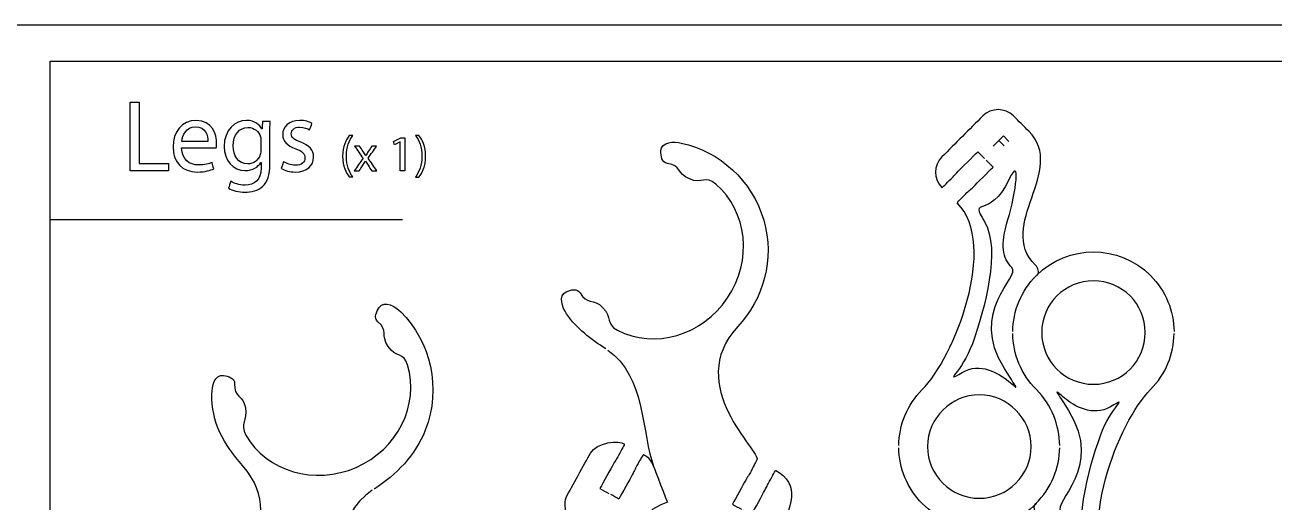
# Model space of a CAD drawing. Extents: x 0 to 620, y 0 to 360.
# Drawn here: x 210.1 to 383, y 294 to 360 of the extents above; entities that cross this region are included whole.
import ezdxf

# ---------------------------------------------------------------- set-up
doc = ezdxf.new("R2010")
doc.units = 0
doc.header["$MEASUREMENT"] = 0
doc.layers.add('DEFAULT', color=7, linetype='CONTINUOUS')

msp = doc.modelspace()

# ---------------------------------------------------------------- linework, layer by layer
at = {"layer": 'DEFAULT', "color": 36}
for points in [[(620, 0), (0, 0), (0, 360), (620, 360)], [(615.33, 5.38), (213.62, 5.38), (213.62, 355), (615.33, 355)], [(224.69, 349.33), (225.92, 349.33), (225.92, 340.85), (229.98, 340.85), (229.98, 339.82), (224.69, 339.82)], [(262.05, 343.83), (262.03, 343.83), (261.24, 343.4), (261.12, 343.87), (262.12, 344.41), (262.65, 344.41), (262.65, 339.82), (262.05, 339.82)]]:
    msp.add_lwpolyline(points, close=True, dxfattribs=at)
at = {"layer": 'DEFAULT', "color": 250}
for points in [[(344.02, 343.22), (345.45, 344.65), (346.22, 343.88)], [(344.82, 344.02), (345.54, 343.29)]]:
    msp.add_lwpolyline(points, dxfattribs=at)
at = {"layer": 'DEFAULT', "color": 36}
msp.add_lwpolyline([(213.62, 333.07), (262.37, 333.07)], dxfattribs=at)
at = {"layer": 'DEFAULT', "color": 1}
for points, knots in [([(350.11, 325.34), (350.52, 325.75), (350.24, 326.43), (349.88, 326.79), (344.4, 332.27), (354.3, 339.97), (348.98, 345.29), (348.27, 346), (347.56, 346.71), (346.85, 347.41), (345.68, 348.58), (343.78, 348.58), (342.61, 347.41), (340.72, 345.53), (338.84, 343.64), (336.95, 341.75), (335.78, 340.58), (335.78, 338.69), (336.95, 337.51), (336.99, 337.48), (337.54, 338.03), (338.22, 338.71), (338.64, 339.13), (338.74, 339.3), (339.43, 339.99), (340.05, 340.61), (341.9, 342.46), (341.9, 342.46), (342.22, 342.14), (342.54, 341.83), (342.86, 341.51)], [0, 0, 0, 0, 1, 1, 1, 2, 2, 2, 10.513566, 10.513566, 10.513566, 11.513566, 11.513566, 11.513566, 34.197551, 34.197551, 34.197551, 35.197551, 35.197551, 35.197551, 36.197551, 36.197551, 36.197551, 37.197551, 37.197551, 37.197551, 38.197551, 38.197551, 38.197551, 42.03007, 42.03007, 42.03007, 42.03007]), ([(290.48, 315.18), (288.43, 316.54), (286.41, 317.97), (285.04, 320.04), (284.49, 320.88), (283.84, 322.57), (285, 323.09), (285.6, 323.35), (286.54, 323.63), (286.92, 322.93), (287.81, 321.27), (288.72, 322.28), (290.07, 320.89), (291.41, 319.51), (290.38, 318.68), (292.07, 317.79), (297.2, 315.08), (303.83, 317.04), (307.31, 322.24), (310.79, 327.41), (310.06, 334.21), (305.69, 338), (304.26, 339.22), (303.81, 337.93), (302.03, 338.71), (300.28, 339.49), (300.88, 340.58), (298.99, 340.83), (298.2, 340.93), (298.07, 341.93), (298.08, 342.58), (298.14, 343.92), (299.97, 343.88), (300.91, 343.67), (306.2, 342.48), (310.7, 338.55), (312.31, 332.98), (313.87, 327.58), (312.27, 322.07), (308.7, 318.24), (301.17, 310.14), (311.96, 300.92), (311.36, 299.83), (311.27, 299.68), (311.02, 299.11), (310.56, 298.27), (310.28, 297.75), (310.13, 297.61), (309.67, 296.76), (309.24, 295.99), (307.98, 293.69), (307.98, 293.69), (308.39, 293.46), (308.8, 293.23), (309.22, 293.01)], [0, 0, 0, 0, 1, 1, 1, 2, 2, 2, 3, 3, 3, 4, 4, 4, 5, 5, 5, 6, 6, 6, 7, 7, 7, 8, 8, 8, 9, 9, 9, 10, 10, 10, 11, 11, 11, 12, 12, 12, 13, 13, 13, 14, 14, 14, 15, 15, 15, 16, 16, 16, 17, 17, 17, 21.019204, 21.019204, 21.019204, 21.019204]), ([(330.98, 301.82), (331.02, 304.63), (332.11, 307.42), (334.24, 309.56), (338.56, 313.88), (344.88, 329.58), (339.07, 335.39), (339.04, 335.43), (339.59, 335.98), (340.27, 336.66), (340.69, 337.08), (340.87, 337.18), (341.55, 337.86), (342.17, 338.48), (344.03, 340.34), (344.03, 340.34), (343.71, 340.66), (343.39, 340.98), (343.07, 341.3)], [0, 0, 0, 0, 1, 1, 1, 2, 2, 2, 3, 3, 3, 4, 4, 4, 5, 5, 5, 8.825454, 8.825454, 8.825454, 8.825454]), ([(346.76, 317.6), (346.79, 320.4), (347.88, 323.2), (350.02, 325.34), (354.38, 329.69), (361.44, 329.69), (365.8, 325.34), (367.93, 323.2), (369.03, 320.4), (369.06, 317.6)], [0, 0, 0, 0, 1, 1, 1, 2, 2, 2, 3, 3, 3, 3]), ([(357.91, 324.6), (361.86, 324.6), (365.07, 321.4), (365.07, 317.45), (365.07, 313.5), (361.86, 310.29), (357.91, 310.29), (353.96, 310.29), (350.75, 313.5), (350.75, 317.45), (350.75, 321.4), (353.96, 324.6), (357.91, 324.6)], [1, 1, 1, 1, 2, 2, 2, 3, 3, 3, 4, 4, 4, 5, 5, 5, 5]), ([(239.28, 274.03), (239.67, 274.24), (240.06, 274.45), (240.44, 274.66), (240.44, 274.66), (239.21, 276.97), (238.79, 277.75), (238.34, 278.59), (238.19, 278.74), (237.91, 279.26), (237.46, 280.11), (237.22, 280.67), (237.13, 280.83), (236.55, 281.93), (247.58, 290.81), (240.22, 299.06), (237.68, 301.91), (235.85, 305.11), (235.99, 308.94), (235.98, 309.93), (236.34, 311.72), (237.6, 311.52), (238.24, 311.43), (239.19, 311.15), (239.13, 310.36), (238.99, 308.48), (240.33, 308.73), (240.63, 307.09), (240.98, 305.2), (239.77, 304.92), (240.7, 303.26), (243.57, 298.21), (250.22, 296.3), (255.95, 298.8), (261.66, 301.29), (264.71, 307.42), (263.06, 312.96), (262.52, 314.76), (261.44, 313.91), (260.37, 315.53), (259.3, 317.13), (260.4, 317.72), (258.94, 318.95), (258.33, 319.47), (258.75, 320.38), (259.12, 320.91), (259.88, 322.01), (261.41, 321), (262.1, 320.32), (266.25, 316.15), (267.78, 309.75), (265.5, 303.94), (264.16, 300.5), (261.48, 297.74), (258.41, 295.79)], [0, 0, 0, 0, 3.731179, 3.731179, 3.731179, 4.731179, 4.731179, 4.731179, 5.731179, 5.731179, 5.731179, 6.731179, 6.731179, 6.731179, 7.731179, 7.731179, 7.731179, 8.731179, 8.731179, 8.731179, 9.731179, 9.731179, 9.731179, 10.731179, 10.731179, 10.731179, 11.731179, 11.731179, 11.731179, 12.731179, 12.731179, 12.731179, 13.731179, 13.731179, 13.731179, 14.731179, 14.731179, 14.731179, 15.731179, 15.731179, 15.731179, 16.731179, 16.731179, 16.731179, 17.731179, 17.731179, 17.731179, 18.731179, 18.731179, 18.731179, 19.731179, 19.731179, 19.731179, 20.731179, 20.731179, 20.731179, 20.731179]), ([(353.24, 301.82), (353.22, 304.62), (352.14, 307.42), (350.02, 309.56), (347.88, 311.7), (346.79, 314.5), (346.76, 317.3)], [0, 0, 0, 0, 1, 1, 1, 2, 2, 2, 2]), ([(356.97, 277.83), (356.65, 278.15), (356.33, 278.46), (356.01, 278.78), (356.01, 278.78), (357.87, 280.64), (358.49, 281.26), (359.18, 281.94), (359.35, 282.04), (359.77, 282.46), (360.45, 283.14), (361, 283.7), (360.97, 283.73), (355.16, 289.54), (361.48, 305.24), (365.8, 309.56), (367.93, 311.7), (369.03, 314.5), (369.06, 317.3)], [0, 0, 0, 0, 3.832519, 3.832519, 3.832519, 4.832519, 4.832519, 4.832519, 5.832519, 5.832519, 5.832519, 6.832519, 6.832519, 6.832519, 7.832519, 7.832519, 7.832519, 8.832519, 8.832519, 8.832519, 8.832519]), ([(290.74, 315.02), (295.99, 311.42), (295.43, 303.36), (297.1, 298.84), (297.11, 298.82), (298.98, 293.97), (298.98, 293.97), (298.67, 293.85), (298.36, 293.73), (298.06, 293.61), (285, 288.53), (312.29, 242.32), (299.23, 237.25), (299.01, 237.15), (298.62, 237), (298.31, 236.88), (298.31, 236.88), (300.18, 232.03), (300.19, 232.01), (300.59, 231.02), (300.74, 230.79), (301.63, 230.3), (301.68, 230.28), (302.05, 230.97), (302.52, 231.81), (302.8, 232.33), (302.85, 232.52), (303.32, 233.37), (303.75, 234.14), (305.02, 236.43), (305.02, 236.43), (305.41, 236.22), (305.8, 236), (306.18, 235.79)], [0, 0, 0, 0, 1, 1, 1, 2, 2, 2, 4.811548, 4.811548, 4.811548, 5.811548, 5.811548, 5.811548, 6.811548, 6.811548, 6.811548, 7.811548, 7.811548, 7.811548, 8.811548, 8.811548, 8.811548, 9.811548, 9.811548, 9.811548, 10.811548, 10.811548, 10.811548, 11.811548, 11.811548, 11.811548, 15.593743, 15.593743, 15.593743, 15.593743]), ([(342.13, 294.52), (338.18, 294.52), (334.97, 297.72), (334.97, 301.67), (334.97, 305.62), (338.18, 308.83), (342.13, 308.83), (346.08, 308.83), (349.29, 305.62), (349.29, 301.67), (349.29, 297.72), (346.08, 294.52), (342.13, 294.52)], [1, 1, 1, 1, 2, 2, 2, 3, 3, 3, 4, 4, 4, 5, 5, 5, 5]), ([(288.44, 265.35), (284.51, 275.84), (283.44, 271.41), (280.41, 281.89), (279.81, 283.96), (280.96, 286.11), (282.98, 286.69), (283.04, 286.69), (283.25, 285.95), (283.52, 285.03), (283.69, 284.46), (283.69, 284.26), (283.96, 283.33), (284.2, 282.49), (284.93, 279.97), (284.93, 279.97), (285.89, 280.25), (286.85, 280.52), (287.82, 280.8), (287.82, 280.8), (287.08, 283.33), (286.84, 284.17), (286.57, 285.1), (286.47, 285.27), (286.31, 285.83), (286.04, 286.76), (285.82, 287.52), (285.87, 287.53), (286.4, 287.68), (284.31, 293.39), (284.97, 294.63), (285.81, 296.16), (287.5, 299.22), (288.35, 300.76), (289.16, 302.22), (292.37, 302.7), (293.03, 301.99), (293.07, 301.97), (292.69, 301.28), (292.23, 300.44), (291.95, 299.92), (291.81, 299.77), (291.34, 298.93), (290.92, 298.16), (289.65, 295.86), (289.65, 295.86), (290.06, 295.63), (290.47, 295.41), (290.88, 295.18)], [0, 0, 0, 0, 1, 1, 1, 2, 2, 2, 3, 3, 3, 4, 4, 4, 5, 5, 5, 13.516414, 13.516414, 13.516414, 14.516414, 14.516414, 14.516414, 15.516414, 15.516414, 15.516414, 16.516414, 16.516414, 16.516414, 17.516414, 17.516414, 17.516414, 18.516414, 18.516414, 18.516414, 19.516414, 19.516414, 19.516414, 20.516414, 20.516414, 20.516414, 21.516414, 21.516414, 21.516414, 22.516414, 22.516414, 22.516414, 26.490932, 26.490932, 26.490932, 26.490932]), ([(350.02, 293.78), (345.66, 289.43), (338.6, 289.43), (334.24, 293.78), (332.11, 295.92), (331.02, 298.72), (330.98, 301.52)], [0, 0, 0, 0, 1, 1, 1, 2, 2, 2, 2]), ([(357.18, 277.62), (357.5, 277.3), (357.82, 276.98), (358.14, 276.66), (358.14, 276.66), (359.99, 278.52), (360.61, 279.14), (361.3, 279.82), (361.4, 279.99), (361.82, 280.41), (362.5, 281.09), (363.06, 281.64), (363.09, 281.61), (364.26, 280.44), (364.26, 278.54), (363.09, 277.37), (361.21, 275.48), (359.32, 273.6), (357.43, 271.71), (356.26, 270.54), (354.36, 270.54), (353.19, 271.71), (352.48, 272.42), (351.77, 273.13), (351.07, 273.83), (345.75, 279.16), (355.64, 286.85), (350.16, 292.33), (349.8, 292.69), (349.52, 293.37), (349.93, 293.78), (352.09, 295.91), (353.2, 298.71), (353.24, 301.52)], [0, 0, 0, 0, 3.832519, 3.832519, 3.832519, 4.832519, 4.832519, 4.832519, 5.832519, 5.832519, 5.832519, 6.832519, 6.832519, 6.832519, 7.832519, 7.832519, 7.832519, 30.516504, 30.516504, 30.516504, 31.516504, 31.516504, 31.516504, 40.03007, 40.03007, 40.03007, 41.03007, 41.03007, 41.03007, 42.03007, 42.03007, 42.03007, 43.03007, 43.03007, 43.03007, 43.03007]), ([(297.1, 298.84), (296.71, 299.83), (296.54, 300.06), (295.66, 300.55), (295.62, 300.57), (295.24, 299.88), (294.77, 299.04), (294.49, 298.52), (294.44, 298.33), (293.97, 297.48), (293.54, 296.71), (292.27, 294.41), (292.27, 294.41), (291.9, 294.62), (291.52, 294.83), (291.14, 295.04)], [0, 0, 0, 0, 1, 1, 1, 2, 2, 2, 3, 3, 3, 4, 4, 4, 7.674412, 7.674412, 7.674412, 7.674412]), ([(309.48, 292.86), (309.85, 292.65), (310.23, 292.45), (310.6, 292.24), (310.6, 292.24), (311.87, 294.54), (312.29, 295.31), (312.76, 296.16), (312.81, 296.35), (313.1, 296.87), (313.56, 297.71), (313.94, 298.4), (313.98, 298.38), (317.35, 296.52), (316.3, 293.32), (314.13, 289.37), (313, 287.32), (311.87, 285.28), (310.75, 283.23), (307.37, 277.1), (301.48, 285.32), (308.8, 265.64), (312.77, 254.97), (313.83, 259.48), (316.88, 248.95), (317.48, 246.89), (316.32, 244.74), (314.31, 244.15), (314.25, 244.15), (314.04, 244.9), (313.77, 245.82), (313.6, 246.39), (313.6, 246.59), (313.33, 247.52), (313.09, 248.35), (312.36, 250.88), (312.36, 250.88), (311.4, 250.6), (310.44, 250.32), (309.48, 250.04), (309.48, 250.04), (310.21, 247.52), (310.45, 246.68), (310.72, 245.75), (310.82, 245.58), (310.99, 245.01), (311.25, 244.09), (311.47, 243.33), (311.42, 243.32), (310.89, 243.17), (312.99, 237.45), (312.32, 236.22), (311.48, 234.69), (309.79, 231.63), (308.94, 230.09), (308.13, 228.62), (304.92, 228.14), (304.26, 228.85), (304.22, 228.88), (304.59, 229.57), (305.06, 230.41), (305.34, 230.93), (305.49, 231.07), (305.95, 231.92), (306.37, 232.69), (307.64, 234.98), (307.64, 234.98), (307.24, 235.2), (306.85, 235.42), (306.45, 235.64)], [0, 0, 0, 0, 3.643309, 3.643309, 3.643309, 4.643309, 4.643309, 4.643309, 5.643309, 5.643309, 5.643309, 6.643309, 6.643309, 6.643309, 7.643309, 7.643309, 7.643309, 27.483906, 27.483906, 27.483906, 28.483906, 28.483906, 28.483906, 29.483906, 29.483906, 29.483906, 30.483906, 30.483906, 30.483906, 31.483906, 31.483906, 31.483906, 32.483906, 32.483906, 32.483906, 33.483906, 33.483906, 33.483906, 41.990715, 41.990715, 41.990715, 42.990715, 42.990715, 42.990715, 43.990715, 43.990715, 43.990715, 44.990715, 44.990715, 44.990715, 45.990715, 45.990715, 45.990715, 46.990715, 46.990715, 46.990715, 47.990715, 47.990715, 47.990715, 48.990715, 48.990715, 48.990715, 49.990715, 49.990715, 49.990715, 50.990715, 50.990715, 50.990715, 54.844778, 54.844778, 54.844778, 54.844778])]:
    msp.add_open_spline(points, degree=3, knots=knots, dxfattribs=at)
at = {"layer": 'DEFAULT', "color": 36}
for points, knots in [([(231.8, 343.01), (231.83, 341.33), (232.9, 340.64), (234.14, 340.64), (235.03, 340.64), (235.57, 340.79), (236.03, 340.99), (236.1, 340.69), (236.17, 340.4), (236.24, 340.1), (235.81, 339.9), (235.06, 339.66), (233.97, 339.66), (231.87, 339.66), (230.61, 341.06), (230.61, 343.12), (230.61, 345.18), (231.83, 346.8), (233.82, 346.8), (236.05, 346.8), (236.64, 344.84), (236.64, 343.59), (236.64, 343.33), (236.61, 343.13), (236.6, 343.01), (235, 343.01), (233.4, 343.01), (231.8, 343.01)], [13.597, 13.597, 13.597, 13.597, 14.597, 14.597, 14.597, 15.597, 15.597, 15.597, 18.187444, 18.187444, 18.187444, 19.187444, 19.187444, 19.187444, 20.187444, 20.187444, 20.187444, 21.187444, 21.187444, 21.187444, 22.187444, 22.187444, 22.187444, 23.187444, 23.187444, 23.187444, 36.784444, 36.784444, 36.784444, 36.784444]), ([(235.44, 343.9), (235.45, 344.69), (235.12, 345.91), (233.72, 345.91), (232.46, 345.91), (231.91, 344.76), (231.81, 343.9), (233.02, 343.9), (234.23, 343.9), (235.44, 343.9)], [10.278, 10.278, 10.278, 10.278, 11.278, 11.278, 11.278, 12.278, 12.278, 12.278, 22.556, 22.556, 22.556, 22.556]), ([(244.01, 340.81), (244.01, 339.24), (243.69, 338.28), (243.03, 337.69), (242.37, 337.07), (241.41, 336.87), (240.55, 336.87), (239.73, 336.87), (238.83, 337.07), (238.28, 337.43), (238.38, 337.75), (238.48, 338.06), (238.59, 338.38), (239.04, 338.1), (239.74, 337.84), (240.59, 337.84), (241.86, 337.84), (242.79, 338.51), (242.79, 340.23), (242.79, 340.48), (242.79, 340.74), (242.79, 340.99), (242.78, 340.99), (242.77, 340.99), (242.76, 340.99), (242.38, 340.35), (241.65, 339.85), (240.59, 339.85), (238.9, 339.85), (237.68, 341.29), (237.68, 343.18), (237.68, 345.49), (239.19, 346.8), (240.76, 346.8), (241.95, 346.8), (242.59, 346.18), (242.89, 345.62), (242.9, 345.62), (242.91, 345.62), (242.92, 345.62), (242.94, 345.96), (242.96, 346.3), (242.98, 346.65), (243.34, 346.65), (243.7, 346.65), (244.06, 346.65), (244.03, 346.15), (244.01, 345.6), (244.01, 344.77), (244.01, 343.45), (244.01, 342.13), (244.01, 340.81)], [11.238, 11.238, 11.238, 11.238, 12.238, 12.238, 12.238, 13.238, 13.238, 13.238, 14.238, 14.238, 14.238, 17.05878, 17.05878, 17.05878, 18.05878, 18.05878, 18.05878, 19.05878, 19.05878, 19.05878, 21.21778, 21.21778, 21.21778, 21.29778, 21.29778, 21.29778, 22.29778, 22.29778, 22.29778, 23.29778, 23.29778, 23.29778, 24.29778, 24.29778, 24.29778, 25.29778, 25.29778, 25.29778, 25.37778, 25.37778, 25.37778, 28.30216, 28.30216, 28.30216, 31.38216, 31.38216, 31.38216, 32.38216, 32.38216, 32.38216, 43.62016, 43.62016, 43.62016, 43.62016]), ([(242.78, 343.95), (242.78, 344.16), (242.76, 344.35), (242.71, 344.52), (242.48, 345.24), (241.87, 345.83), (240.97, 345.83), (239.79, 345.83), (238.94, 344.83), (238.94, 343.25), (238.94, 341.91), (239.62, 340.79), (240.96, 340.79), (241.72, 340.79), (242.41, 341.27), (242.68, 342.06), (242.75, 342.27), (242.78, 342.51), (242.78, 342.73), (242.78, 343.13), (242.78, 343.54), (242.78, 343.95)], [3.479, 3.479, 3.479, 3.479, 4.479, 4.479, 4.479, 5.479, 5.479, 5.479, 6.479, 6.479, 6.479, 7.479, 7.479, 7.479, 8.479, 8.479, 8.479, 9.479, 9.479, 9.479, 12.958, 12.958, 12.958, 12.958]), ([(245.9, 341.09), (246.26, 340.85), (246.91, 340.59), (247.53, 340.59), (248.44, 340.59), (248.86, 341.05), (248.86, 341.61), (248.86, 342.2), (248.51, 342.53), (247.59, 342.87), (246.36, 343.3), (245.78, 343.98), (245.78, 344.8), (245.78, 345.9), (246.67, 346.8), (248.14, 346.8), (248.83, 346.8), (249.44, 346.61), (249.82, 346.38), (249.72, 346.08), (249.61, 345.78), (249.51, 345.48), (249.24, 345.65), (248.75, 345.87), (248.11, 345.87), (247.38, 345.87), (246.97, 345.45), (246.97, 344.94), (246.97, 344.38), (247.38, 344.12), (248.27, 343.78), (249.45, 343.33), (250.06, 342.74), (250.06, 341.72), (250.06, 340.52), (249.13, 339.66), (247.51, 339.66), (246.76, 339.66), (246.07, 339.86), (245.59, 340.14), (245.69, 340.46), (245.79, 340.77), (245.9, 341.09)], [2.82078, 2.82078, 2.82078, 2.82078, 3.82078, 3.82078, 3.82078, 4.82078, 4.82078, 4.82078, 5.82078, 5.82078, 5.82078, 6.82078, 6.82078, 6.82078, 7.82078, 7.82078, 7.82078, 8.82078, 8.82078, 8.82078, 11.526862, 11.526862, 11.526862, 12.526862, 12.526862, 12.526862, 13.526862, 13.526862, 13.526862, 14.526862, 14.526862, 14.526862, 15.526862, 15.526862, 15.526862, 16.526862, 16.526862, 16.526862, 17.526862, 17.526862, 17.526862, 20.347642, 20.347642, 20.347642, 20.347642]), ([(255.48, 344.72), (254.96, 344.02), (254.59, 343.11), (254.59, 341.83), (254.59, 340.57), (254.98, 339.67), (255.48, 338.97), (255.32, 338.97), (255.15, 338.97), (254.99, 338.97), (254.55, 339.55), (254.07, 340.45), (254.07, 341.83), (254.07, 343.22), (254.55, 344.12), (254.99, 344.72), (255.15, 344.72), (255.32, 344.72), (255.48, 344.72)], [0, 0, 0, 0, 1, 1, 1, 2, 2, 2, 3.38, 3.38, 3.38, 4.38, 4.38, 4.38, 5.38, 5.38, 5.38, 6.76, 6.76, 6.76, 6.76]), ([(264.14, 338.96), (264.64, 339.66), (265.03, 340.58), (265.03, 341.85), (265.03, 343.11), (264.65, 344.02), (264.14, 344.72), (264.3, 344.72), (264.46, 344.72), (264.62, 344.72), (265.07, 344.14), (265.55, 343.23), (265.55, 341.84), (265.55, 340.46), (265.07, 339.56), (264.62, 338.96), (264.46, 338.96), (264.3, 338.96), (264.14, 338.96)], [0, 0, 0, 0, 1, 1, 1, 2, 2, 2, 3.36, 3.36, 3.36, 4.36, 4.36, 4.36, 5.36, 5.36, 5.36, 6.72, 6.72, 6.72, 6.72]), ([(256.42, 343.23), (256.59, 342.99), (256.75, 342.75), (256.91, 342.5), (257.04, 342.31), (257.14, 342.13), (257.26, 341.94), (257.26, 341.94), (257.27, 341.94), (257.28, 341.94), (257.39, 342.15), (257.5, 342.32), (257.62, 342.51), (257.78, 342.75), (257.94, 342.99), (258.1, 343.23), (258.32, 343.23), (258.54, 343.23), (258.77, 343.23), (258.38, 342.68), (257.99, 342.13), (257.6, 341.58), (258, 340.99), (258.4, 340.41), (258.8, 339.82), (258.57, 339.82), (258.33, 339.82), (258.1, 339.82), (257.93, 340.07), (257.76, 340.33), (257.6, 340.59), (257.46, 340.79), (257.35, 340.98), (257.23, 341.18), (257.22, 341.18), (257.22, 341.18), (257.21, 341.18), (257.1, 340.97), (256.98, 340.79), (256.85, 340.59), (256.69, 340.33), (256.52, 340.07), (256.36, 339.82), (256.13, 339.82), (255.9, 339.82), (255.68, 339.82), (256.08, 340.4), (256.49, 340.98), (256.89, 341.56), (256.5, 342.12), (256.12, 342.68), (255.73, 343.23), (255.96, 343.23), (256.19, 343.23), (256.42, 343.23)], [0, 0, 0, 0, 2.49699, 2.49699, 2.49699, 3.49699, 3.49699, 3.49699, 3.55699, 3.55699, 3.55699, 4.55699, 4.55699, 4.55699, 7.026817, 7.026817, 7.026817, 8.926817, 8.926817, 8.926817, 14.655492, 14.655492, 14.655492, 20.703368, 20.703368, 20.703368, 22.703368, 22.703368, 22.703368, 25.306444, 25.306444, 25.306444, 26.306444, 26.306444, 26.306444, 26.346444, 26.346444, 26.346444, 27.346444, 27.346444, 27.346444, 29.938655, 29.938655, 29.938655, 31.878655, 31.878655, 31.878655, 37.900602, 37.900602, 37.900602, 43.666194, 43.666194, 43.666194, 45.627194, 45.627194, 45.627194, 45.627194])]:
    msp.add_open_spline(points, degree=3, knots=knots, dxfattribs=at)
at = {"layer": 'DEFAULT', "color": 5}
for points in [[(339.75, 311.93), (336.97, 310.29), (339.75, 311.93), (341.16, 315.91), (342.9, 320.81), (345.1, 328.9), (342.87, 332.72), (340.63, 336.54), (343.53, 332.89), (346.2, 338.57), (347.94, 342.29), (347.19, 336.75), (346.08, 333.1), (344.98, 329.44), (345.37, 327.74), (346.63, 326.43), (347.89, 325.13), (340.57, 320.47), (345.59, 312.47), (349.88, 305.62), (344.74, 314.88), (339.75, 311.93)], [(360.29, 307.19), (363.07, 308.83), (360.29, 307.19), (358.88, 303.21), (357.14, 298.31), (354.94, 290.22), (357.18, 286.4), (359.41, 282.58), (356.51, 286.23), (353.84, 280.55), (352.1, 276.83), (352.86, 282.37), (353.96, 286.03), (355.06, 289.68), (354.67, 291.38), (353.41, 292.69), (352.15, 293.99), (359.47, 298.66), (354.46, 306.65), (350.16, 313.5), (355.3, 304.25), (360.29, 307.19)]]:
    msp.add_open_spline(points, degree=3, knots=[0, 0, 0, 0, 1, 1, 1, 2, 2, 2, 3, 3, 3, 4, 4, 4, 5, 5, 5, 6, 6, 6, 7, 7, 7, 7], dxfattribs=at)
at = {"layer": 'DEFAULT', "color": 1}
msp.add_open_spline([(258.16, 295.62), (252.82, 292.15), (253.1, 284.17), (251.38, 279.67)], degree=3, dxfattribs=at)

doc.saveas('drawing.dxf')
